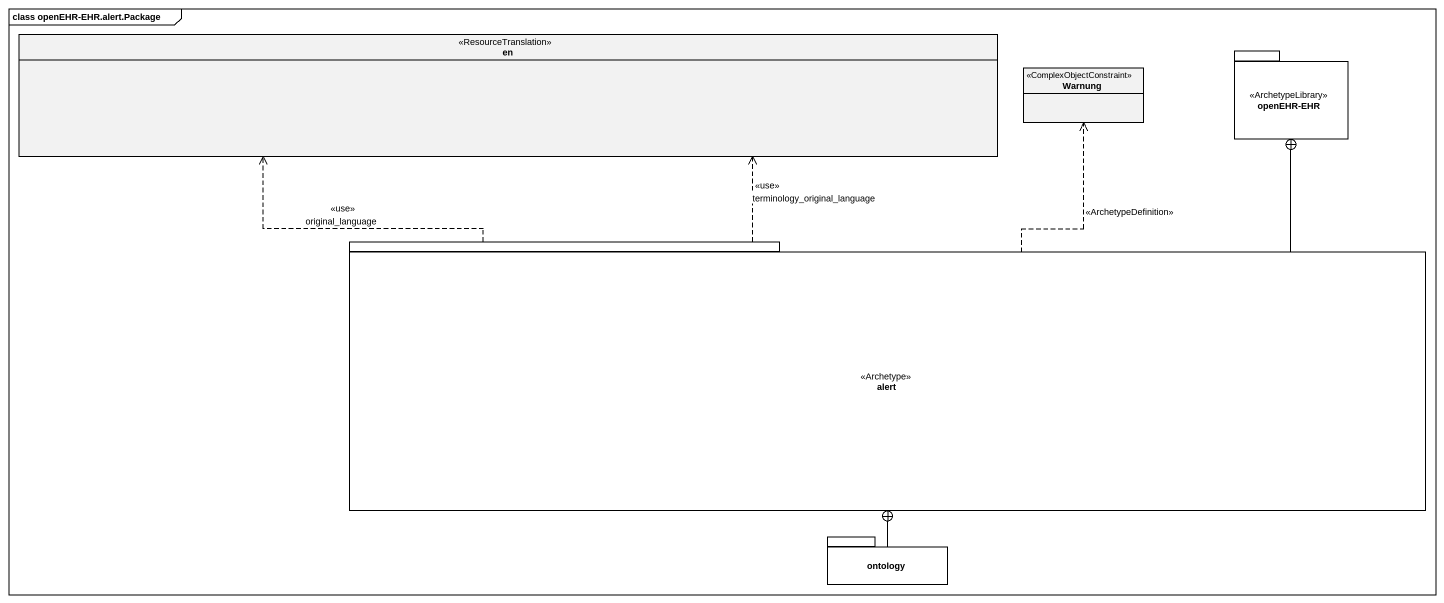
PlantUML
@startuml
mainframe class openEHR-EHR.alert.Package
hide circle
hide empty members
enum en <<ResourceTranslation>>
class Warnung <<ComplexObjectConstraint>>
package "openEHR-EHR" as openEHR_EHR <<ArchetypeLibrary>> {
}
package alert <<Archetype>> {
}
package ontology {
}
alert .up.> en : <<use>>\noriginal_language
alert .up.> en : <<use>>\nterminology_original_language
alert .up.> Warnung : <<ArchetypeDefinition>>
alert -up-+ openEHR_EHR
ontology -up-+ alert
@enduml
